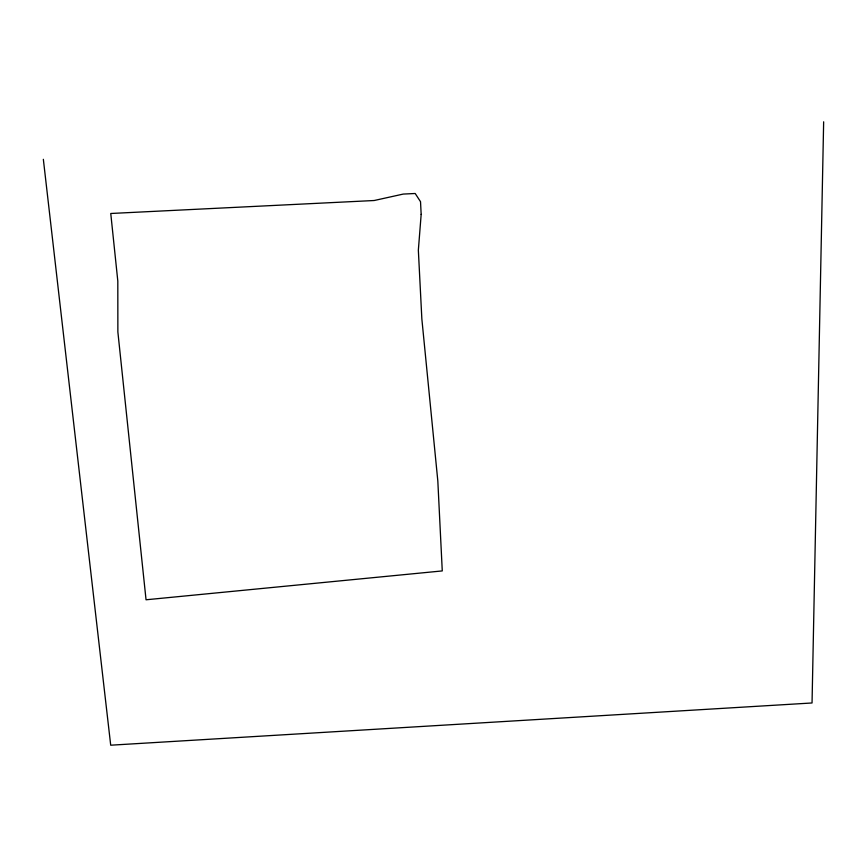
<?xml version="1.0" encoding="UTF-8"?>
<svg xmlns="http://www.w3.org/2000/svg" width="867" height="867" viewBox="0 0 867 867"><rect width="100%" height="100%" fill="white"/><g stroke="black" fill="none" stroke-linecap="round" stroke-linejoin="round"><path stroke-width="1.3" d="M823.65 121.803L812.043 702.974L110.705 745.197L43.35 159.311M421.167 214.398L418.349 250.162L421.85 318.937L437.824 480.99L442.268 570.919L146.046 599.78L117.869 331.953L117.814 281.103L110.759 213.488L374.176 200.515L403.231 194.078L415.195 193.493L420.528 201.697L421.167 214.398"/></g></svg>
